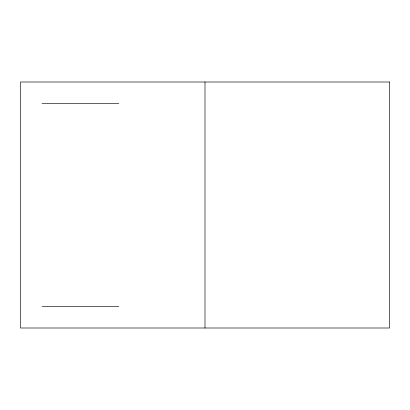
<?xml version="1.0" encoding="UTF-8"?>
<svg xmlns="http://www.w3.org/2000/svg" width="410" height="410" viewBox="0 0 410 410"><rect width="100%" height="100%" fill="white"/><g stroke="black" fill="none" stroke-linecap="round" stroke-linejoin="round"><path stroke-width="0.61" d="M42.025 103.525L118.813 103.525M42.025 306.475L118.813 306.475M205 82L205 328M389.5 82L20.5 82L20.5 328L389.5 328L389.5 82"/></g></svg>
